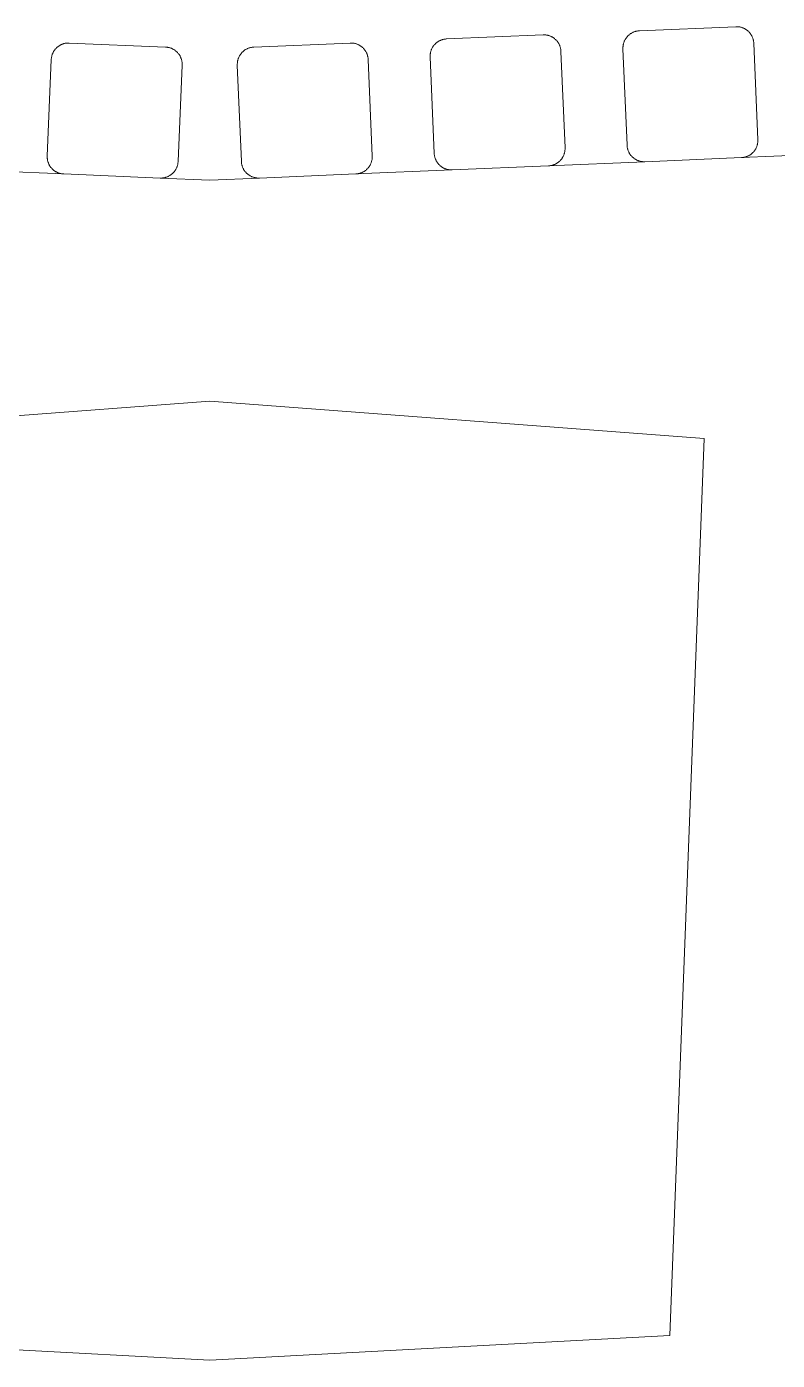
# Model space of a CAD drawing. Header units: millimetres. Extents: x -62 to 2493, y 278 to 1866.
# Drawn here: x 973.7 to 1191.5, y 1453.4 to 1840 of the extents above; entities that cross this region are included whole.
import ezdxf

# ---------------------------------------------------------------- set-up
doc = ezdxf.new("R2010")
doc.units = ezdxf.units.MM
doc.layers.add('ZANO_R', color=7, linetype='Continuous', lineweight=0)

msp = doc.modelspace()

# ---------------------------------------------------------------- linework, layer by layer
at = {"layer": 'ZANO_R'}
for p, q in [((1095.56, 1836.44), (1123.53, 1837.62)), ((1123.53, 1837.62), (1123.7, 1837.63)), ((1123.7, 1837.63), (1123.88, 1837.63)), ((1123.88, 1837.63), (1124.05, 1837.62)), ((1124.05, 1837.62), (1124.22, 1837.61)), ((1124.22, 1837.61), (1124.39, 1837.59)), ((1124.39, 1837.59), (1124.55, 1837.56)), ((1124.55, 1837.56), (1124.72, 1837.53)), ((1124.72, 1837.53), (1124.89, 1837.5)), ((1124.89, 1837.5), (1125.05, 1837.45)), ((1125.05, 1837.45), (1125.22, 1837.41)), ((1125.22, 1837.41), (1125.38, 1837.35)), ((1125.38, 1837.35), (1125.54, 1837.3)), ((1125.54, 1837.3), (1125.7, 1837.23)), ((1125.7, 1837.23), (1125.86, 1837.16)), ((1125.86, 1837.16), (1126.01, 1837.09)), ((1126.01, 1837.09), (1126.16, 1837.01)), ((1126.16, 1837.01), (1126.31, 1836.92)), ((1126.31, 1836.92), (1126.45, 1836.83)), ((1126.45, 1836.83), (1126.6, 1836.74)), ((1126.6, 1836.74), (1126.73, 1836.64)), ((1126.73, 1836.64), (1126.87, 1836.53)), ((1126.87, 1836.53), (1127, 1836.42)), ((1147.43, 1836.37), (1147.52, 1836.52)), ((1147.52, 1836.52), (1147.61, 1836.66)), ((1147.61, 1836.66), (1147.71, 1836.8)), ((1147.71, 1836.8), (1147.82, 1836.94)), ((1147.82, 1836.94), (1147.92, 1837.07)), ((1147.92, 1837.07), (1148.04, 1837.19)), ((1148.04, 1837.19), (1148.16, 1837.32)), ((1148.16, 1837.32), (1148.28, 1837.44)), ((1148.28, 1837.44), (1148.4, 1837.55)), ((1148.4, 1837.55), (1148.53, 1837.66)), ((1148.53, 1837.66), (1148.67, 1837.77)), ((1148.67, 1837.77), (1148.8, 1837.87)), ((1148.8, 1837.87), (1148.94, 1837.97)), ((1148.94, 1837.97), (1149.09, 1838.06)), ((1149.09, 1838.06), (1149.23, 1838.15)), ((1149.23, 1838.15), (1149.38, 1838.23)), ((1149.38, 1838.23), (1149.54, 1838.31)), ((1149.54, 1838.31), (1149.69, 1838.38)), ((1149.69, 1838.38), (1149.85, 1838.45)), ((1149.85, 1838.45), (1150.01, 1838.51)), ((1150.01, 1838.51), (1150.17, 1838.56)), ((1150.17, 1838.56), (1150.33, 1838.62)), ((1150.33, 1838.62), (1150.5, 1838.66)), ((1150.5, 1838.66), (1150.66, 1838.7)), ((1150.66, 1838.7), (1150.83, 1838.73)), ((1150.83, 1838.73), (1151, 1838.76)), ((1151, 1838.76), (1151.17, 1838.78)), ((1151.17, 1838.78), (1151.34, 1838.8)), ((1151.34, 1838.8), (1151.51, 1838.81)), ((1151.51, 1838.81), (1179.48, 1839.99)), ((1179.48, 1839.99), (1179.65, 1839.99)), ((1179.65, 1839.99), (1179.83, 1839.99)), ((1179.83, 1839.99), (1180, 1839.98)), ((1180, 1839.98), (1180.17, 1839.97)), ((1180.17, 1839.97), (1180.34, 1839.95)), ((1180.34, 1839.95), (1180.5, 1839.93)), ((1180.5, 1839.93), (1180.67, 1839.9)), ((1180.67, 1839.9), (1180.84, 1839.86)), ((1180.84, 1839.86), (1181, 1839.82)), ((1181, 1839.82), (1181.17, 1839.77)), ((1181.17, 1839.77), (1181.33, 1839.72)), ((1181.33, 1839.72), (1181.49, 1839.66)), ((1181.49, 1839.66), (1181.65, 1839.6)), ((1181.65, 1839.6), (1181.81, 1839.53)), ((1181.81, 1839.53), (1181.96, 1839.45)), ((1181.96, 1839.45), (1182.11, 1839.37)), ((1182.11, 1839.37), (1182.26, 1839.29)), ((1182.26, 1839.29), (1182.4, 1839.2)), ((1182.4, 1839.2), (1182.55, 1839.1)), ((1182.55, 1839.1), (1182.68, 1839)), ((1182.68, 1839), (1182.82, 1838.9)), ((1182.82, 1838.9), (1182.95, 1838.79)), ((1182.95, 1838.79), (1183.08, 1838.68)), ((1183.08, 1838.68), (1183.2, 1838.56)), ((1183.2, 1838.56), (1183.32, 1838.44)), ((1183.32, 1838.44), (1183.44, 1838.31)), ((1183.44, 1838.31), (1183.55, 1838.18)), ((1183.55, 1838.18), (1183.65, 1838.05)), ((1183.65, 1838.05), (1183.76, 1837.91)), ((1183.76, 1837.91), (1183.85, 1837.77)), ((1183.85, 1837.77), (1183.95, 1837.63)), ((1183.95, 1837.63), (1184.03, 1837.48)), ((1184.03, 1837.48), (1184.12, 1837.33)), ((1184.12, 1837.33), (1184.19, 1837.18)), ((1184.19, 1837.18), (1184.26, 1837.02)), ((1184.26, 1837.02), (1184.33, 1836.87)), ((1184.33, 1836.87), (1184.39, 1836.71)), ((1184.39, 1836.71), (1184.45, 1836.55)), ((1184.45, 1836.55), (1184.5, 1836.38)), ((981.34, 1832.45), (981.41, 1832.6)), ((981.41, 1832.6), (981.5, 1832.75)), ((981.5, 1832.75), (981.58, 1832.9)), ((981.58, 1832.9), (981.67, 1833.04)), ((981.67, 1833.04), (981.77, 1833.18)), ((981.77, 1833.18), (981.87, 1833.32)), ((981.87, 1833.32), (981.98, 1833.45)), ((981.98, 1833.45), (982.09, 1833.58)), ((982.09, 1833.58), (982.21, 1833.71)), ((982.21, 1833.71), (982.33, 1833.83)), ((982.33, 1833.83), (982.45, 1833.95)), ((982.45, 1833.95), (982.58, 1834.06)), ((982.58, 1834.06), (982.71, 1834.17)), ((982.71, 1834.17), (982.84, 1834.27)), ((982.84, 1834.27), (982.98, 1834.37)), ((982.98, 1834.37), (983.13, 1834.47)), ((983.13, 1834.47), (983.27, 1834.56)), ((983.27, 1834.56), (983.42, 1834.64)), ((983.42, 1834.64), (983.57, 1834.72)), ((983.57, 1834.72), (983.72, 1834.8)), ((983.72, 1834.8), (983.88, 1834.87)), ((983.88, 1834.87), (984.04, 1834.93)), ((984.04, 1834.93), (984.2, 1834.99)), ((984.2, 1834.99), (984.36, 1835.04)), ((984.36, 1835.04), (984.52, 1835.09)), ((984.52, 1835.09), (984.69, 1835.13)), ((984.69, 1835.13), (984.86, 1835.17)), ((984.86, 1835.17), (985.02, 1835.2)), ((985.02, 1835.2), (985.19, 1835.22)), ((985.19, 1835.22), (985.36, 1835.24)), ((985.36, 1835.24), (985.53, 1835.26)), ((985.53, 1835.26), (985.7, 1835.26)), ((985.7, 1835.26), (985.87, 1835.26)), ((985.87, 1835.26), (986.04, 1835.26)), ((986.04, 1835.26), (1014.02, 1834.08)), ((1014.02, 1834.08), (1014.19, 1834.07)), ((1014.19, 1834.07), (1014.36, 1834.05)), ((1014.36, 1834.05), (1014.53, 1834.03)), ((1014.53, 1834.03), (1014.7, 1834)), ((1014.7, 1834), (1014.87, 1833.97)), ((1014.87, 1833.97), (1015.03, 1833.93)), ((1015.03, 1833.93), (1015.2, 1833.89)), ((1015.2, 1833.89), (1015.36, 1833.84)), ((1015.36, 1833.84), (1015.52, 1833.78)), ((1015.52, 1833.78), (1015.68, 1833.72)), ((1015.68, 1833.72), (1015.84, 1833.65)), ((1015.84, 1833.65), (1015.99, 1833.58)), ((1015.99, 1833.58), (1016.14, 1833.5)), ((1016.14, 1833.5), (1016.29, 1833.42)), ((1016.29, 1833.42), (1016.44, 1833.33)), ((1016.44, 1833.33), (1016.58, 1833.24)), ((1016.58, 1833.24), (1016.72, 1833.14)), ((1016.72, 1833.14), (1016.86, 1833.04)), ((1016.86, 1833.04), (1017, 1832.94)), ((1017, 1832.94), (1017.12, 1832.82)), ((1017.12, 1832.82), (1017.25, 1832.71)), ((1017.25, 1832.71), (1017.37, 1832.59)), ((1017.37, 1832.59), (1017.49, 1832.47)), ((1036.14, 1832.47), (1036.26, 1832.59)), ((1036.26, 1832.59), (1036.38, 1832.71)), ((1036.38, 1832.71), (1036.5, 1832.82)), ((1036.5, 1832.82), (1036.63, 1832.94)), ((1036.63, 1832.94), (1036.77, 1833.04)), ((1036.77, 1833.04), (1036.9, 1833.14)), ((1036.9, 1833.14), (1037.04, 1833.24)), ((1037.04, 1833.24), (1037.19, 1833.33)), ((1037.19, 1833.33), (1037.33, 1833.42)), ((1037.33, 1833.42), (1037.48, 1833.5)), ((1037.48, 1833.5), (1037.64, 1833.58)), ((1037.64, 1833.58), (1037.79, 1833.65)), ((1037.79, 1833.65), (1037.95, 1833.72)), ((1037.95, 1833.72), (1038.11, 1833.78)), ((1038.11, 1833.78), (1038.27, 1833.84)), ((1038.27, 1833.84), (1038.43, 1833.89)), ((1038.43, 1833.89), (1038.6, 1833.93)), ((1038.6, 1833.93), (1038.76, 1833.97)), ((1038.76, 1833.97), (1038.93, 1834)), ((1038.93, 1834), (1039.1, 1834.03)), ((1039.1, 1834.03), (1039.27, 1834.05)), ((1039.27, 1834.05), (1039.44, 1834.07)), ((1039.44, 1834.07), (1039.61, 1834.08)), ((1039.61, 1834.08), (1067.58, 1835.26)), ((1067.58, 1835.26), (1067.75, 1835.26)), ((1067.75, 1835.26), (1067.93, 1835.26)), ((1067.93, 1835.26), (1068.1, 1835.26)), ((1068.1, 1835.26), (1068.27, 1835.24)), ((1068.27, 1835.24), (1068.44, 1835.22)), ((1068.44, 1835.22), (1068.6, 1835.2)), ((1068.6, 1835.2), (1068.77, 1835.17)), ((1068.77, 1835.17), (1068.94, 1835.13)), ((1068.94, 1835.13), (1069.1, 1835.09)), ((1069.1, 1835.09), (1069.27, 1835.04)), ((1069.27, 1835.04), (1069.43, 1834.99)), ((1069.43, 1834.99), (1069.59, 1834.93)), ((1069.59, 1834.93), (1069.75, 1834.87)), ((1069.75, 1834.87), (1069.91, 1834.8)), ((1069.91, 1834.8), (1070.06, 1834.72)), ((1070.06, 1834.72), (1070.21, 1834.64)), ((1070.21, 1834.64), (1070.36, 1834.56)), ((1070.36, 1834.56), (1070.5, 1834.47)), ((1070.5, 1834.47), (1070.65, 1834.37)), ((1070.65, 1834.37), (1070.78, 1834.27)), ((1070.78, 1834.27), (1070.92, 1834.17)), ((1070.92, 1834.17), (1071.05, 1834.06)), ((1071.05, 1834.06), (1071.18, 1833.95)), ((1071.18, 1833.95), (1071.3, 1833.83)), ((1071.3, 1833.83), (1071.42, 1833.71)), ((1071.42, 1833.71), (1071.54, 1833.58)), ((1071.54, 1833.58), (1071.65, 1833.45)), ((1071.65, 1833.45), (1071.75, 1833.32)), ((1071.75, 1833.32), (1071.86, 1833.18)), ((1071.86, 1833.18), (1071.95, 1833.04)), ((1071.95, 1833.04), (1072.05, 1832.9)), ((1072.05, 1832.9), (1072.13, 1832.75)), ((1072.13, 1832.75), (1072.22, 1832.6)), ((1072.22, 1832.6), (1072.29, 1832.45)), ((1090.87, 1832.42), (1090.9, 1832.59)), ((1090.9, 1832.59), (1090.94, 1832.76)), ((1090.94, 1832.76), (1090.99, 1832.92)), ((1090.99, 1832.92), (1091.05, 1833.08)), ((1091.05, 1833.08), (1091.1, 1833.24)), ((1091.1, 1833.24), (1091.17, 1833.4)), ((1091.17, 1833.4), (1091.24, 1833.56)), ((1091.24, 1833.56), (1091.31, 1833.71)), ((1091.31, 1833.71), (1091.39, 1833.86)), ((1091.39, 1833.86), (1091.48, 1834.01)), ((1091.48, 1834.01), (1091.57, 1834.16)), ((1091.57, 1834.16), (1091.66, 1834.3)), ((1091.66, 1834.3), (1091.76, 1834.44)), ((1091.76, 1834.44), (1091.87, 1834.57)), ((1091.87, 1834.57), (1091.97, 1834.7)), ((1091.97, 1834.7), (1092.09, 1834.83)), ((1092.09, 1834.83), (1092.21, 1834.95)), ((1092.21, 1834.95), (1092.33, 1835.07)), ((1092.33, 1835.07), (1092.45, 1835.19)), ((1092.45, 1835.19), (1092.58, 1835.3)), ((1092.58, 1835.3), (1092.72, 1835.41)), ((1092.72, 1835.41), (1092.85, 1835.51)), ((1092.85, 1835.51), (1092.99, 1835.61)), ((1092.99, 1835.61), (1093.14, 1835.7)), ((1093.14, 1835.7), (1093.28, 1835.79)), ((1093.28, 1835.79), (1093.43, 1835.87)), ((1093.43, 1835.87), (1093.59, 1835.94)), ((1093.59, 1835.94), (1093.74, 1836.02)), ((1093.74, 1836.02), (1093.9, 1836.08)), ((1093.9, 1836.08), (1094.06, 1836.14)), ((1094.06, 1836.14), (1094.22, 1836.2)), ((1094.22, 1836.2), (1094.38, 1836.25)), ((1094.38, 1836.25), (1094.55, 1836.29)), ((1094.55, 1836.29), (1094.71, 1836.33)), ((1094.71, 1836.33), (1094.88, 1836.37)), ((1094.88, 1836.37), (1095.05, 1836.39)), ((1095.05, 1836.39), (1095.22, 1836.42)), ((1095.22, 1836.42), (1095.39, 1836.43)), ((1095.39, 1836.43), (1095.56, 1836.44)), ((1127, 1836.42), (1127.13, 1836.31)), ((1127.13, 1836.31), (1127.25, 1836.19)), ((1127.25, 1836.19), (1127.37, 1836.07)), ((1127.37, 1836.07), (1127.49, 1835.95)), ((1127.49, 1835.95), (1127.6, 1835.82)), ((1127.6, 1835.82), (1127.7, 1835.68)), ((1127.7, 1835.68), (1127.81, 1835.55)), ((1127.81, 1835.55), (1127.9, 1835.41)), ((1127.9, 1835.41), (1128, 1835.26)), ((1128, 1835.26), (1128.08, 1835.11)), ((1128.08, 1835.11), (1128.17, 1834.97)), ((1128.17, 1834.97), (1128.24, 1834.81)), ((1128.24, 1834.81), (1128.31, 1834.66)), ((1128.31, 1834.66), (1128.38, 1834.5)), ((1128.38, 1834.5), (1128.44, 1834.34)), ((1128.44, 1834.34), (1128.5, 1834.18)), ((1128.5, 1834.18), (1128.55, 1834.02)), ((1128.55, 1834.02), (1128.59, 1833.85)), ((1128.59, 1833.85), (1128.63, 1833.69)), ((1128.63, 1833.69), (1128.67, 1833.52)), ((1128.67, 1833.52), (1128.69, 1833.35)), ((1128.69, 1833.35), (1128.71, 1833.18)), ((1128.71, 1833.18), (1128.73, 1833.01)), ((1128.73, 1833.01), (1128.74, 1832.84)), ((1128.74, 1832.84), (1129.92, 1804.87)), ((1146.72, 1833.94), (1146.73, 1834.11)), ((1146.72, 1833.77), (1146.72, 1833.94)), ((1146.72, 1833.6), (1146.72, 1833.77)), ((1147.91, 1805.63), (1146.72, 1833.6)), ((1146.73, 1834.11), (1146.74, 1834.28)), ((1146.74, 1834.28), (1146.76, 1834.45)), ((1146.76, 1834.45), (1146.79, 1834.62)), ((1146.79, 1834.62), (1146.82, 1834.79)), ((1146.82, 1834.79), (1146.85, 1834.96)), ((1146.85, 1834.96), (1146.89, 1835.12)), ((1146.89, 1835.12), (1146.94, 1835.29)), ((1146.94, 1835.29), (1147, 1835.45)), ((1147, 1835.45), (1147.05, 1835.61)), ((1147.05, 1835.61), (1147.12, 1835.77)), ((1147.12, 1835.77), (1147.19, 1835.92)), ((1147.19, 1835.92), (1147.26, 1836.08)), ((1147.26, 1836.08), (1147.34, 1836.23)), ((1147.34, 1836.23), (1147.43, 1836.37)), ((1184.5, 1836.38), (1184.54, 1836.22)), ((1184.54, 1836.22), (1184.58, 1836.05)), ((1184.58, 1836.05), (1184.62, 1835.88)), ((1184.62, 1835.88), (1184.64, 1835.71)), ((1184.64, 1835.71), (1184.66, 1835.55)), ((1184.66, 1835.55), (1184.68, 1835.38)), ((1184.68, 1835.38), (1184.69, 1835.21)), ((1184.69, 1835.21), (1185.87, 1807.23)), ((979.66, 1802.5), (980.84, 1830.48)), ((980.84, 1830.48), (980.85, 1830.65)), ((980.85, 1830.65), (980.86, 1830.82)), ((980.86, 1830.82), (980.89, 1830.99)), ((980.89, 1830.99), (980.91, 1831.15)), ((980.91, 1831.15), (980.95, 1831.32)), ((980.95, 1831.32), (980.99, 1831.49)), ((980.99, 1831.49), (981.03, 1831.65)), ((981.03, 1831.65), (981.08, 1831.82)), ((981.08, 1831.82), (981.14, 1831.98)), ((981.14, 1831.98), (981.2, 1832.14)), ((981.2, 1832.14), (981.26, 1832.29)), ((981.26, 1832.29), (981.34, 1832.45)), ((1017.49, 1832.47), (1017.6, 1832.34)), ((1017.6, 1832.34), (1017.71, 1832.21)), ((1018.8, 1828.87), (1017.62, 1800.9)), ((1017.71, 1832.21), (1017.82, 1832.07)), ((1017.82, 1832.07), (1017.92, 1831.93)), ((1017.92, 1831.93), (1018.01, 1831.79)), ((1018.01, 1831.79), (1018.1, 1831.65)), ((1018.1, 1831.65), (1018.19, 1831.5)), ((1018.19, 1831.5), (1018.27, 1831.35)), ((1018.27, 1831.35), (1018.34, 1831.19)), ((1018.34, 1831.19), (1018.41, 1831.04)), ((1018.41, 1831.04), (1018.47, 1830.88)), ((1018.47, 1830.88), (1018.53, 1830.72)), ((1018.53, 1830.72), (1018.59, 1830.56)), ((1018.59, 1830.56), (1018.63, 1830.39)), ((1018.63, 1830.39), (1018.68, 1830.23)), ((1018.68, 1830.23), (1018.71, 1830.06)), ((1018.71, 1830.06), (1018.74, 1829.89)), ((1018.74, 1829.89), (1018.77, 1829.72)), ((1018.77, 1829.72), (1018.79, 1829.55)), ((1018.79, 1829.55), (1018.8, 1829.38)), ((1018.8, 1829.38), (1018.81, 1829.21)), ((1018.81, 1829.04), (1018.8, 1828.87)), ((1018.81, 1829.21), (1018.81, 1829.04)), ((1034.82, 1829.21), (1034.83, 1829.38)), ((1034.82, 1829.04), (1034.82, 1829.21)), ((1034.82, 1828.87), (1034.82, 1829.04)), ((1036.01, 1800.9), (1034.82, 1828.87)), ((1034.83, 1829.38), (1034.84, 1829.55)), ((1034.84, 1829.55), (1034.86, 1829.72)), ((1034.86, 1829.72), (1034.89, 1829.89)), ((1034.89, 1829.89), (1034.92, 1830.06)), ((1034.92, 1830.06), (1034.95, 1830.23)), ((1034.95, 1830.23), (1034.99, 1830.39)), ((1034.99, 1830.39), (1035.04, 1830.56)), ((1035.04, 1830.56), (1035.1, 1830.72)), ((1035.1, 1830.72), (1035.15, 1830.88)), ((1035.15, 1830.88), (1035.22, 1831.04)), ((1035.22, 1831.04), (1035.29, 1831.19)), ((1035.29, 1831.19), (1035.36, 1831.35)), ((1035.36, 1831.35), (1035.44, 1831.5)), ((1035.44, 1831.5), (1035.53, 1831.65)), ((1035.53, 1831.65), (1035.62, 1831.79)), ((1035.62, 1831.79), (1035.71, 1831.93)), ((1035.71, 1831.93), (1035.81, 1832.07)), ((1035.81, 1832.07), (1035.92, 1832.21)), ((1035.92, 1832.21), (1036.02, 1832.34)), ((1036.02, 1832.34), (1036.14, 1832.47)), ((1072.29, 1832.45), (1072.36, 1832.29)), ((1072.36, 1832.29), (1072.43, 1832.14)), ((1072.43, 1832.14), (1072.49, 1831.98)), ((1072.49, 1831.98), (1072.55, 1831.82)), ((1072.55, 1831.82), (1072.6, 1831.65)), ((1072.6, 1831.65), (1072.64, 1831.49)), ((1072.64, 1831.49), (1072.68, 1831.32)), ((1072.68, 1831.32), (1072.72, 1831.15)), ((1072.72, 1831.15), (1072.74, 1830.99)), ((1072.74, 1830.99), (1072.76, 1830.82)), ((1072.76, 1830.82), (1072.78, 1830.65)), ((1072.78, 1830.65), (1072.79, 1830.48)), ((1072.79, 1830.48), (1073.97, 1802.5)), ((1090.77, 1831.58), (1090.78, 1831.75)), ((1090.77, 1831.41), (1090.77, 1831.58)), ((1090.77, 1831.24), (1090.77, 1831.41)), ((1091.96, 1803.26), (1090.77, 1831.24)), ((1090.78, 1831.75), (1090.79, 1831.92)), ((1090.79, 1831.92), (1090.81, 1832.09)), ((1090.81, 1832.09), (1090.84, 1832.26)), ((1090.84, 1832.26), (1090.87, 1832.42)), ((1147.92, 1805.46), (1147.91, 1805.63)), ((1185.66, 1805.55), (1185.6, 1805.38)), ((1185.7, 1805.71), (1185.66, 1805.55)), ((1185.74, 1805.87), (1185.7, 1805.71)), ((1185.78, 1806.04), (1185.74, 1805.87)), ((1185.81, 1806.21), (1185.78, 1806.04)), ((1185.84, 1806.38), (1185.81, 1806.21)), ((1185.86, 1806.55), (1185.84, 1806.38)), ((1185.87, 1806.72), (1185.86, 1806.55)), ((1185.87, 1807.23), (1185.88, 1807.06)), ((1185.88, 1806.89), (1185.87, 1806.72)), ((1185.88, 1807.06), (1185.88, 1806.89)), ((979.65, 1802.33), (979.66, 1802.5)), ((979.65, 1802.16), (979.65, 1802.33)), ((979.66, 1801.99), (979.65, 1802.16)), ((979.67, 1801.82), (979.66, 1801.99)), ((979.69, 1801.65), (979.67, 1801.82)), ((1073.95, 1801.82), (1073.94, 1801.65)), ((1073.97, 1801.99), (1073.95, 1801.82)), ((1073.97, 1802.5), (1073.98, 1802.33)), ((1073.98, 1802.16), (1073.97, 1801.99)), ((1073.98, 1802.33), (1073.98, 1802.16)), ((1091.97, 1803.09), (1091.96, 1803.26)), ((1091.98, 1802.92), (1091.97, 1803.09)), ((1092, 1802.75), (1091.98, 1802.92)), ((1092.03, 1802.58), (1092, 1802.75)), ((1092.07, 1802.42), (1092.03, 1802.58)), ((1092.1, 1802.25), (1092.07, 1802.42)), ((1092.15, 1802.08), (1092.1, 1802.25)), ((1092.2, 1801.92), (1092.15, 1802.08)), ((1092.25, 1801.76), (1092.2, 1801.92)), ((1092.32, 1801.6), (1092.25, 1801.76)), ((1128.94, 1801.67), (1128.83, 1801.53)), ((1129.04, 1801.8), (1128.94, 1801.67)), ((1129.13, 1801.95), (1129.04, 1801.8)), ((1129.22, 1802.09), (1129.13, 1801.95)), ((1129.31, 1802.24), (1129.22, 1802.09)), ((1129.39, 1802.39), (1129.31, 1802.24)), ((1129.46, 1802.54), (1129.39, 1802.39)), ((1129.53, 1802.7), (1129.46, 1802.54)), ((1129.59, 1802.86), (1129.53, 1802.7)), ((1129.65, 1803.02), (1129.59, 1802.86)), ((1129.71, 1803.18), (1129.65, 1803.02)), ((1129.75, 1803.34), (1129.71, 1803.18)), ((1129.79, 1803.51), (1129.75, 1803.34)), ((1129.83, 1803.68), (1129.79, 1803.51)), ((1129.86, 1803.84), (1129.83, 1803.68)), ((1129.89, 1804.01), (1129.86, 1803.84)), ((1129.9, 1804.18), (1129.89, 1804.01)), ((1129.92, 1804.35), (1129.9, 1804.18)), ((1129.92, 1804.87), (1129.93, 1804.69)), ((1129.93, 1804.52), (1129.92, 1804.35)), ((1129.93, 1804.69), (1129.93, 1804.52)), ((1147.93, 1805.29), (1147.92, 1805.46)), ((1147.95, 1805.12), (1147.93, 1805.29)), ((1147.98, 1804.95), (1147.95, 1805.12)), ((1148.02, 1804.78), (1147.98, 1804.95)), ((1148.05, 1804.61), (1148.02, 1804.78)), ((1148.1, 1804.45), (1148.05, 1804.61)), ((1148.15, 1804.29), (1148.1, 1804.45)), ((1148.2, 1804.12), (1148.15, 1804.29)), ((1148.27, 1803.96), (1148.2, 1804.12)), ((1148.33, 1803.81), (1148.27, 1803.96)), ((1148.4, 1803.65), (1148.33, 1803.81)), ((1148.48, 1803.5), (1148.4, 1803.65)), ((1148.56, 1803.35), (1148.48, 1803.5)), ((1148.65, 1803.2), (1148.56, 1803.35)), ((1148.74, 1803.06), (1148.65, 1803.2)), ((1148.84, 1802.92), (1148.74, 1803.06)), ((1148.94, 1802.78), (1148.84, 1802.92)), ((1149.05, 1802.65), (1148.94, 1802.78)), ((1149.16, 1802.52), (1149.05, 1802.65)), ((1149.28, 1802.39), (1149.16, 1802.52)), ((1149.4, 1802.27), (1149.28, 1802.39)), ((1149.52, 1802.15), (1149.4, 1802.27)), ((1149.65, 1802.04), (1149.52, 1802.15)), ((1149.78, 1801.93), (1149.65, 1802.04)), ((1149.91, 1801.83), (1149.78, 1801.93)), ((1150.05, 1801.73), (1149.91, 1801.83)), ((1150.19, 1801.63), (1150.05, 1801.73)), ((1181.09, 1802.02), (1153.11, 1800.84)), ((1209.06, 1803.21), (1181.09, 1802.02)), ((1181.26, 1802.03), (1181.09, 1802.02)), ((1181.43, 1802.05), (1181.26, 1802.03)), ((1181.6, 1802.07), (1181.43, 1802.05)), ((1181.77, 1802.1), (1181.6, 1802.07)), ((1181.93, 1802.13), (1181.77, 1802.1)), ((1182.1, 1802.17), (1181.93, 1802.13)), ((1182.27, 1802.22), (1182.1, 1802.17)), ((1182.43, 1802.27), (1182.27, 1802.22)), ((1182.59, 1802.32), (1182.43, 1802.27)), ((1182.75, 1802.38), (1182.59, 1802.32)), ((1182.91, 1802.45), (1182.75, 1802.38)), ((1183.06, 1802.52), (1182.91, 1802.45)), ((1183.21, 1802.6), (1183.06, 1802.52)), ((1183.36, 1802.68), (1183.21, 1802.6)), ((1183.51, 1802.77), (1183.36, 1802.68)), ((1183.65, 1802.86), (1183.51, 1802.77)), ((1183.79, 1802.96), (1183.65, 1802.86)), ((1183.93, 1803.06), (1183.79, 1802.96)), ((1184.06, 1803.17), (1183.93, 1803.06)), ((1184.19, 1803.28), (1184.06, 1803.17)), ((1184.32, 1803.39), (1184.19, 1803.28)), ((1184.44, 1803.51), (1184.32, 1803.39)), ((1184.56, 1803.64), (1184.44, 1803.51)), ((1184.67, 1803.76), (1184.56, 1803.64)), ((1184.78, 1803.9), (1184.67, 1803.76)), ((1184.89, 1804.03), (1184.78, 1803.9)), ((1184.99, 1804.17), (1184.89, 1804.03)), ((1185.08, 1804.31), (1184.99, 1804.17)), ((1185.17, 1804.46), (1185.08, 1804.31)), ((1185.26, 1804.6), (1185.17, 1804.46)), ((1185.34, 1804.75), (1185.26, 1804.6)), ((1185.41, 1804.91), (1185.34, 1804.75)), ((1185.48, 1805.06), (1185.41, 1804.91)), ((1185.54, 1805.22), (1185.48, 1805.06)), ((1185.6, 1805.38), (1185.54, 1805.22)), ((984.44, 1797.29), (956.47, 1798.48)), ((979.72, 1801.48), (979.69, 1801.65)), ((979.75, 1801.31), (979.72, 1801.48)), ((979.78, 1801.15), (979.75, 1801.31)), ((979.83, 1800.98), (979.78, 1801.15)), ((979.87, 1800.82), (979.83, 1800.98)), ((979.93, 1800.65), (979.87, 1800.82)), ((979.99, 1800.49), (979.93, 1800.65)), ((980.05, 1800.33), (979.99, 1800.49)), ((980.12, 1800.18), (980.05, 1800.33)), ((980.19, 1800.03), (980.12, 1800.18)), ((980.27, 1799.87), (980.19, 1800.03)), ((980.36, 1799.73), (980.27, 1799.87)), ((980.45, 1799.58), (980.36, 1799.73)), ((980.54, 1799.44), (980.45, 1799.58)), ((980.64, 1799.3), (980.54, 1799.44)), ((980.75, 1799.17), (980.64, 1799.3)), ((980.86, 1799.03), (980.75, 1799.17)), ((980.97, 1798.91), (980.86, 1799.03)), ((981.09, 1798.78), (980.97, 1798.91)), ((981.21, 1798.66), (981.09, 1798.78)), ((981.33, 1798.55), (981.21, 1798.66)), ((981.46, 1798.44), (981.33, 1798.55)), ((981.6, 1798.33), (981.46, 1798.44)), ((981.73, 1798.23), (981.6, 1798.33)), ((981.88, 1798.13), (981.73, 1798.23)), ((982.02, 1798.04), (981.88, 1798.13)), ((982.17, 1797.95), (982.02, 1798.04)), ((982.31, 1797.87), (982.17, 1797.95)), ((982.47, 1797.79), (982.31, 1797.87)), ((1016.48, 1797.92), (1016.37, 1797.79)), ((1016.59, 1798.05), (1016.48, 1797.92)), ((1016.69, 1798.19), (1016.59, 1798.05)), ((1016.78, 1798.33), (1016.69, 1798.19)), ((1016.88, 1798.47), (1016.78, 1798.33)), ((1016.96, 1798.62), (1016.88, 1798.47)), ((1017.05, 1798.77), (1016.96, 1798.62)), ((1017.12, 1798.92), (1017.05, 1798.77)), ((1017.2, 1799.08), (1017.12, 1798.92)), ((1017.26, 1799.24), (1017.2, 1799.08)), ((1017.32, 1799.39), (1017.26, 1799.24)), ((1017.38, 1799.56), (1017.32, 1799.39)), ((1017.43, 1799.72), (1017.38, 1799.56)), ((1017.47, 1799.88), (1017.43, 1799.72)), ((1017.51, 1800.05), (1017.47, 1799.88)), ((1017.55, 1800.22), (1017.51, 1800.05)), ((1017.57, 1800.39), (1017.55, 1800.22)), ((1017.6, 1800.56), (1017.57, 1800.39)), ((1017.61, 1800.73), (1017.6, 1800.56)), ((1017.62, 1800.9), (1017.61, 1800.73)), ((1036.02, 1800.73), (1036.01, 1800.9)), ((1036.03, 1800.56), (1036.02, 1800.73)), ((1036.05, 1800.39), (1036.03, 1800.56)), ((1036.08, 1800.22), (1036.05, 1800.39)), ((1036.12, 1800.05), (1036.08, 1800.22)), ((1036.15, 1799.88), (1036.12, 1800.05)), ((1036.2, 1799.72), (1036.15, 1799.88)), ((1036.25, 1799.56), (1036.2, 1799.72)), ((1036.3, 1799.39), (1036.25, 1799.56)), ((1036.37, 1799.24), (1036.3, 1799.39)), ((1036.43, 1799.08), (1036.37, 1799.24)), ((1036.5, 1798.92), (1036.43, 1799.08)), ((1036.58, 1798.77), (1036.5, 1798.92)), ((1036.66, 1798.62), (1036.58, 1798.77)), ((1036.75, 1798.47), (1036.66, 1798.62)), ((1036.84, 1798.33), (1036.75, 1798.47)), ((1036.94, 1798.19), (1036.84, 1798.33)), ((1037.04, 1798.05), (1036.94, 1798.19)), ((1037.15, 1797.92), (1037.04, 1798.05)), ((1037.26, 1797.79), (1037.15, 1797.92)), ((1097.16, 1798.48), (1069.19, 1797.29)), ((1071.31, 1797.87), (1071.16, 1797.79)), ((1071.46, 1797.95), (1071.31, 1797.87)), ((1071.61, 1798.04), (1071.46, 1797.95)), ((1071.75, 1798.13), (1071.61, 1798.04)), ((1071.89, 1798.23), (1071.75, 1798.13)), ((1072.03, 1798.33), (1071.89, 1798.23)), ((1072.16, 1798.44), (1072.03, 1798.33)), ((1072.29, 1798.55), (1072.16, 1798.44)), ((1072.42, 1798.66), (1072.29, 1798.55)), ((1072.54, 1798.78), (1072.42, 1798.66)), ((1072.66, 1798.91), (1072.54, 1798.78)), ((1072.77, 1799.03), (1072.66, 1798.91)), ((1072.88, 1799.17), (1072.77, 1799.03)), ((1072.99, 1799.3), (1072.88, 1799.17)), ((1073.09, 1799.44), (1072.99, 1799.3)), ((1073.18, 1799.58), (1073.09, 1799.44)), ((1073.27, 1799.73), (1073.18, 1799.58)), ((1073.36, 1799.87), (1073.27, 1799.73)), ((1073.44, 1800.03), (1073.36, 1799.87)), ((1073.51, 1800.18), (1073.44, 1800.03)), ((1073.58, 1800.33), (1073.51, 1800.18)), ((1073.64, 1800.49), (1073.58, 1800.33)), ((1073.7, 1800.65), (1073.64, 1800.49)), ((1073.75, 1800.82), (1073.7, 1800.65)), ((1073.8, 1800.98), (1073.75, 1800.82)), ((1073.84, 1801.15), (1073.8, 1800.98)), ((1073.88, 1801.31), (1073.84, 1801.15)), ((1073.91, 1801.48), (1073.88, 1801.31)), ((1073.94, 1801.65), (1073.91, 1801.48)), ((1092.38, 1801.44), (1092.32, 1801.6)), ((1092.45, 1801.29), (1092.38, 1801.44)), ((1092.53, 1801.14), (1092.45, 1801.29)), ((1092.61, 1800.99), (1092.53, 1801.14)), ((1092.7, 1800.84), (1092.61, 1800.99)), ((1092.79, 1800.7), (1092.7, 1800.84)), ((1092.89, 1800.56), (1092.79, 1800.7)), ((1092.99, 1800.42), (1092.89, 1800.56)), ((1093.1, 1800.29), (1092.99, 1800.42)), ((1093.21, 1800.16), (1093.1, 1800.29)), ((1093.33, 1800.03), (1093.21, 1800.16)), ((1093.45, 1799.91), (1093.33, 1800.03)), ((1093.57, 1799.79), (1093.45, 1799.91)), ((1093.7, 1799.68), (1093.57, 1799.79)), ((1093.83, 1799.57), (1093.7, 1799.68)), ((1093.96, 1799.46), (1093.83, 1799.57)), ((1094.1, 1799.36), (1093.96, 1799.46)), ((1094.24, 1799.27), (1094.1, 1799.36)), ((1094.39, 1799.18), (1094.24, 1799.27)), ((1094.54, 1799.09), (1094.39, 1799.18)), ((1094.69, 1799.01), (1094.54, 1799.09)), ((1094.84, 1798.94), (1094.69, 1799.01)), ((1095, 1798.87), (1094.84, 1798.94)), ((1095.16, 1798.81), (1095, 1798.87)), ((1095.32, 1798.75), (1095.16, 1798.81)), ((1095.48, 1798.69), (1095.32, 1798.75)), ((1095.64, 1798.65), (1095.48, 1798.69)), ((1095.81, 1798.6), (1095.64, 1798.65)), ((1095.97, 1798.57), (1095.81, 1798.6)), ((1096.14, 1798.54), (1095.97, 1798.57)), ((1096.31, 1798.51), (1096.14, 1798.54)), ((1096.48, 1798.49), (1096.31, 1798.51)), ((1096.65, 1798.48), (1096.48, 1798.49)), ((1096.82, 1798.47), (1096.65, 1798.48)), ((1096.99, 1798.47), (1096.82, 1798.47)), ((1097.16, 1798.48), (1096.99, 1798.47)), ((1125.14, 1799.66), (1097.16, 1798.48)), ((1153.11, 1800.84), (1125.14, 1799.66)), ((1125.31, 1799.67), (1125.14, 1799.66)), ((1125.48, 1799.68), (1125.31, 1799.67)), ((1125.65, 1799.71), (1125.48, 1799.68)), ((1125.82, 1799.73), (1125.65, 1799.71)), ((1125.98, 1799.77), (1125.82, 1799.73)), ((1126.15, 1799.81), (1125.98, 1799.77)), ((1126.32, 1799.85), (1126.15, 1799.81)), ((1126.48, 1799.9), (1126.32, 1799.85)), ((1126.64, 1799.96), (1126.48, 1799.9)), ((1126.8, 1800.02), (1126.64, 1799.96)), ((1126.96, 1800.08), (1126.8, 1800.02)), ((1127.11, 1800.16), (1126.96, 1800.08)), ((1127.26, 1800.23), (1127.11, 1800.16)), ((1127.41, 1800.32), (1127.26, 1800.23)), ((1127.56, 1800.4), (1127.41, 1800.32)), ((1127.7, 1800.5), (1127.56, 1800.4)), ((1127.84, 1800.59), (1127.7, 1800.5)), ((1127.98, 1800.69), (1127.84, 1800.59)), ((1128.11, 1800.8), (1127.98, 1800.69)), ((1128.24, 1800.91), (1128.11, 1800.8)), ((1128.37, 1801.03), (1128.24, 1800.91)), ((1128.49, 1801.15), (1128.37, 1801.03)), ((1128.61, 1801.27), (1128.49, 1801.15)), ((1128.72, 1801.4), (1128.61, 1801.27)), ((1128.83, 1801.53), (1128.72, 1801.4)), ((1150.34, 1801.54), (1150.19, 1801.63)), ((1150.49, 1801.46), (1150.34, 1801.54)), ((1150.64, 1801.38), (1150.49, 1801.46)), ((1150.79, 1801.3), (1150.64, 1801.38)), ((1150.95, 1801.23), (1150.79, 1801.3)), ((1151.11, 1801.17), (1150.95, 1801.23)), ((1151.27, 1801.11), (1151.11, 1801.17)), ((1151.43, 1801.06), (1151.27, 1801.11)), ((1151.59, 1801.01), (1151.43, 1801.06)), ((1151.76, 1800.97), (1151.59, 1801.01)), ((1151.92, 1800.93), (1151.76, 1800.97)), ((1152.09, 1800.9), (1151.92, 1800.93)), ((1152.26, 1800.88), (1152.09, 1800.9)), ((1152.43, 1800.86), (1152.26, 1800.88)), ((1152.6, 1800.85), (1152.43, 1800.86)), ((1152.77, 1800.84), (1152.6, 1800.85)), ((1152.94, 1800.84), (1152.77, 1800.84)), ((1153.11, 1800.84), (1152.94, 1800.84)), ((982.62, 1797.72), (982.47, 1797.79)), ((982.78, 1797.65), (982.62, 1797.72)), ((982.94, 1797.59), (982.78, 1797.65)), ((983.1, 1797.54), (982.94, 1797.59)), ((983.26, 1797.49), (983.1, 1797.54)), ((983.43, 1797.44), (983.26, 1797.49)), ((983.59, 1797.4), (983.43, 1797.44)), ((983.76, 1797.37), (983.59, 1797.4)), ((983.93, 1797.34), (983.76, 1797.37)), ((984.1, 1797.32), (983.93, 1797.34)), ((984.27, 1797.3), (984.1, 1797.32)), ((984.44, 1797.29), (984.27, 1797.3)), ((1012.42, 1796.11), (984.44, 1797.29)), ((1012.59, 1796.11), (1012.42, 1796.11)), ((1026.81, 1795.5), (1012.42, 1796.11)), ((1012.76, 1796.11), (1012.59, 1796.11)), ((1012.93, 1796.12), (1012.76, 1796.11)), ((1013.1, 1796.13), (1012.93, 1796.12)), ((1013.27, 1796.15), (1013.1, 1796.13)), ((1013.44, 1796.17), (1013.27, 1796.15)), ((1013.6, 1796.2), (1013.44, 1796.17)), ((1013.77, 1796.24), (1013.6, 1796.2)), ((1013.94, 1796.28), (1013.77, 1796.24)), ((1014.1, 1796.33), (1013.94, 1796.28)), ((1014.26, 1796.38), (1014.1, 1796.33)), ((1014.42, 1796.44), (1014.26, 1796.38)), ((1014.58, 1796.51), (1014.42, 1796.44)), ((1014.74, 1796.57), (1014.58, 1796.51)), ((1014.89, 1796.65), (1014.74, 1796.57)), ((1015.04, 1796.73), (1014.89, 1796.65)), ((1015.19, 1796.81), (1015.04, 1796.73)), ((1015.33, 1796.9), (1015.19, 1796.81)), ((1015.48, 1797), (1015.33, 1796.9)), ((1015.62, 1797.1), (1015.48, 1797)), ((1015.75, 1797.2), (1015.62, 1797.1)), ((1015.88, 1797.31), (1015.75, 1797.2)), ((1016.01, 1797.43), (1015.88, 1797.31)), ((1016.13, 1797.54), (1016.01, 1797.43)), ((1016.25, 1797.66), (1016.13, 1797.54)), ((1016.37, 1797.79), (1016.25, 1797.66)), ((1041.21, 1796.11), (1026.81, 1795.5)), ((1037.38, 1797.66), (1037.26, 1797.79)), ((1037.5, 1797.54), (1037.38, 1797.66)), ((1037.62, 1797.43), (1037.5, 1797.54)), ((1037.75, 1797.31), (1037.62, 1797.43)), ((1037.88, 1797.2), (1037.75, 1797.31)), ((1038.01, 1797.1), (1037.88, 1797.2)), ((1038.15, 1797), (1038.01, 1797.1)), ((1038.29, 1796.9), (1038.15, 1797)), ((1038.44, 1796.81), (1038.29, 1796.9)), ((1038.59, 1796.73), (1038.44, 1796.81)), ((1038.74, 1796.65), (1038.59, 1796.73)), ((1038.89, 1796.57), (1038.74, 1796.65)), ((1039.05, 1796.51), (1038.89, 1796.57)), ((1039.21, 1796.44), (1039.05, 1796.51)), ((1039.37, 1796.38), (1039.21, 1796.44)), ((1039.53, 1796.33), (1039.37, 1796.38)), ((1039.69, 1796.28), (1039.53, 1796.33)), ((1039.86, 1796.24), (1039.69, 1796.28)), ((1040.02, 1796.2), (1039.86, 1796.24)), ((1040.19, 1796.17), (1040.02, 1796.2)), ((1040.36, 1796.15), (1040.19, 1796.17)), ((1040.53, 1796.13), (1040.36, 1796.15)), ((1040.7, 1796.12), (1040.53, 1796.13)), ((1040.87, 1796.11), (1040.7, 1796.12)), ((1041.04, 1796.11), (1040.87, 1796.11)), ((1041.21, 1796.11), (1041.04, 1796.11)), ((1069.19, 1797.29), (1041.21, 1796.11)), ((1069.36, 1797.3), (1069.19, 1797.29)), ((1069.53, 1797.32), (1069.36, 1797.3)), ((1069.7, 1797.34), (1069.53, 1797.32)), ((1069.87, 1797.37), (1069.7, 1797.34)), ((1070.03, 1797.4), (1069.87, 1797.37)), ((1070.2, 1797.44), (1070.03, 1797.4)), ((1070.37, 1797.49), (1070.2, 1797.44)), ((1070.53, 1797.54), (1070.37, 1797.49)), ((1070.69, 1797.59), (1070.53, 1797.54)), ((1070.85, 1797.65), (1070.69, 1797.59)), ((1071.01, 1797.72), (1070.85, 1797.65)), ((1071.16, 1797.79), (1071.01, 1797.72)), ((883.33, 1720.56), (1026.81, 1731.45)), ((1026.81, 1731.45), (1170.3, 1720.56)), ((1170.3, 1720.56), (1160.34, 1460.59)), ((1026.81, 1453.37), (893.29, 1460.59)), ((1160.34, 1460.59), (1026.81, 1453.37))]:
    msp.add_line(p, q, dxfattribs=at)

doc.saveas('drawing.dxf')
